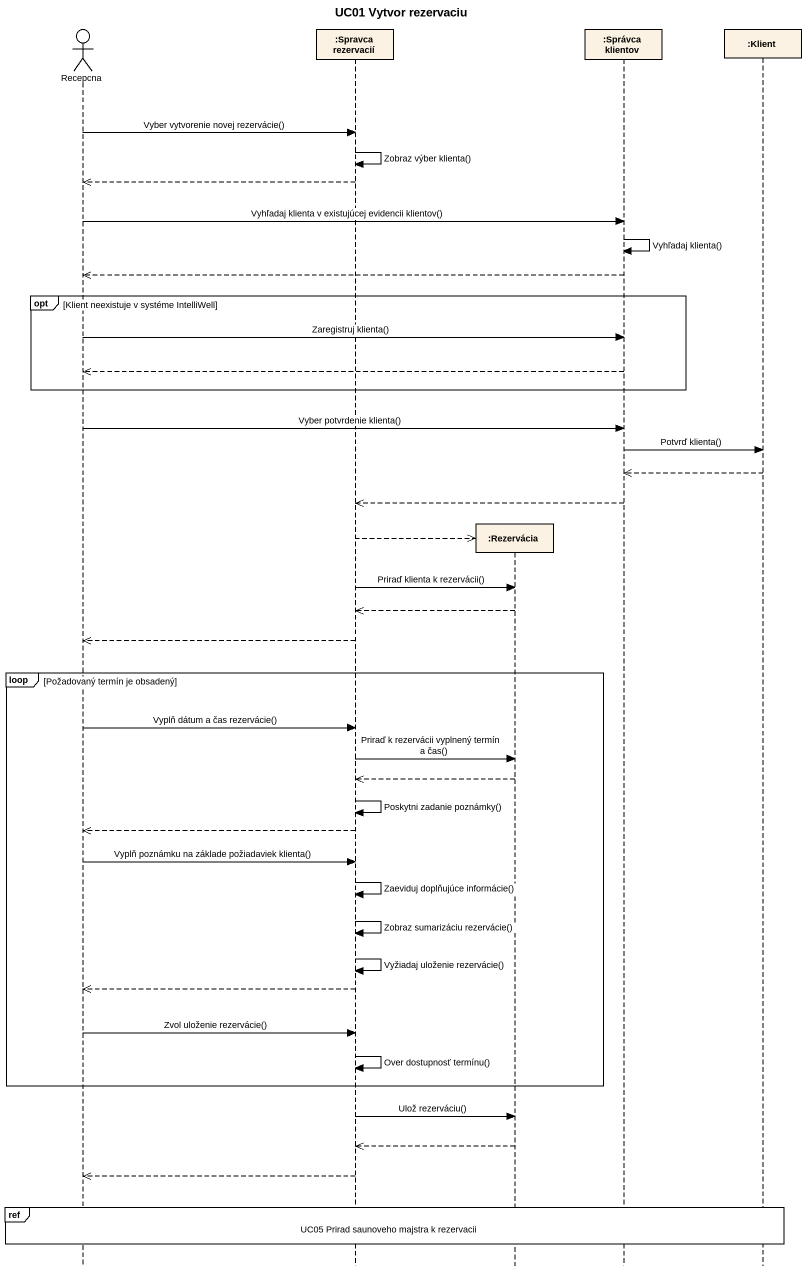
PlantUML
@startuml
title UC01 Vytvor rezervaciu
hide footbox
actor Recepcna
participant ":Spravca rezervacií" as Spravca_rezervacií
participant ":Rezervácia" as Rezervácia
participant ":Správca klientov" as Správca_klientov
participant ":Klient" as Klient

Recepcna -> Spravca_rezervacií : Vyber vytvorenie novej rezervácie()
Spravca_rezervacií -> Spravca_rezervacií : Zobraz výber klienta()
Spravca_rezervacií -->> Recepcna
Recepcna -> Správca_klientov : Vyhľadaj klienta v existujúcej evidencii klientov()
Správca_klientov -> Správca_klientov : Vyhľadaj klienta()
Správca_klientov -->> Recepcna
opt Klient neexistuje v systéme IntelliWell
  Recepcna -> Správca_klientov : Zaregistruj klienta()
  Správca_klientov -->> Recepcna
end
Recepcna -> Správca_klientov : Vyber potvrdenie klienta()
Správca_klientov -> Klient : Potvrď klienta()
Klient -->> Správca_klientov
Správca_klientov -->> Spravca_rezervacií
Spravca_rezervacií -->> Rezervácia **
Spravca_rezervacií -> Rezervácia : Priraď klienta k rezervácii()
Rezervácia -->> Spravca_rezervacií
Spravca_rezervacií -->> Recepcna
loop Požadovaný termín je obsadený
  Recepcna -> Spravca_rezervacií : Vyplň dátum a čas rezervácie()
  Spravca_rezervacií -> Rezervácia : Priraď k rezervácii vyplnený termín a čas()
  Rezervácia -->> Spravca_rezervacií
  Spravca_rezervacií -> Spravca_rezervacií : Poskytni zadanie poznámky()
  Spravca_rezervacií -->> Recepcna
  Recepcna -> Spravca_rezervacií : Vyplň poznámku na základe požiadaviek klienta()
  Spravca_rezervacií -> Spravca_rezervacií : Zaeviduj doplňujúce informácie()
  Spravca_rezervacií -> Spravca_rezervacií : Zobraz sumarizáciu rezervácie()
  Spravca_rezervacií -> Spravca_rezervacií : Vyžiadaj uloženie rezervácie()
  Spravca_rezervacií -->> Recepcna
  Recepcna -> Spravca_rezervacií : Zvol uloženie rezervácie()
  Spravca_rezervacií -> Spravca_rezervacií : Over dostupnosť termínu()
end
Spravca_rezervacií -> Rezervácia : Ulož rezerváciu()
Rezervácia -->> Spravca_rezervacií
Spravca_rezervacií -->> Recepcna
ref over Recepcna, Spravca_rezervacií, Rezervácia, Správca_klientov, Klient : UC05 Prirad saunoveho majstra k rezervacii
@enduml
